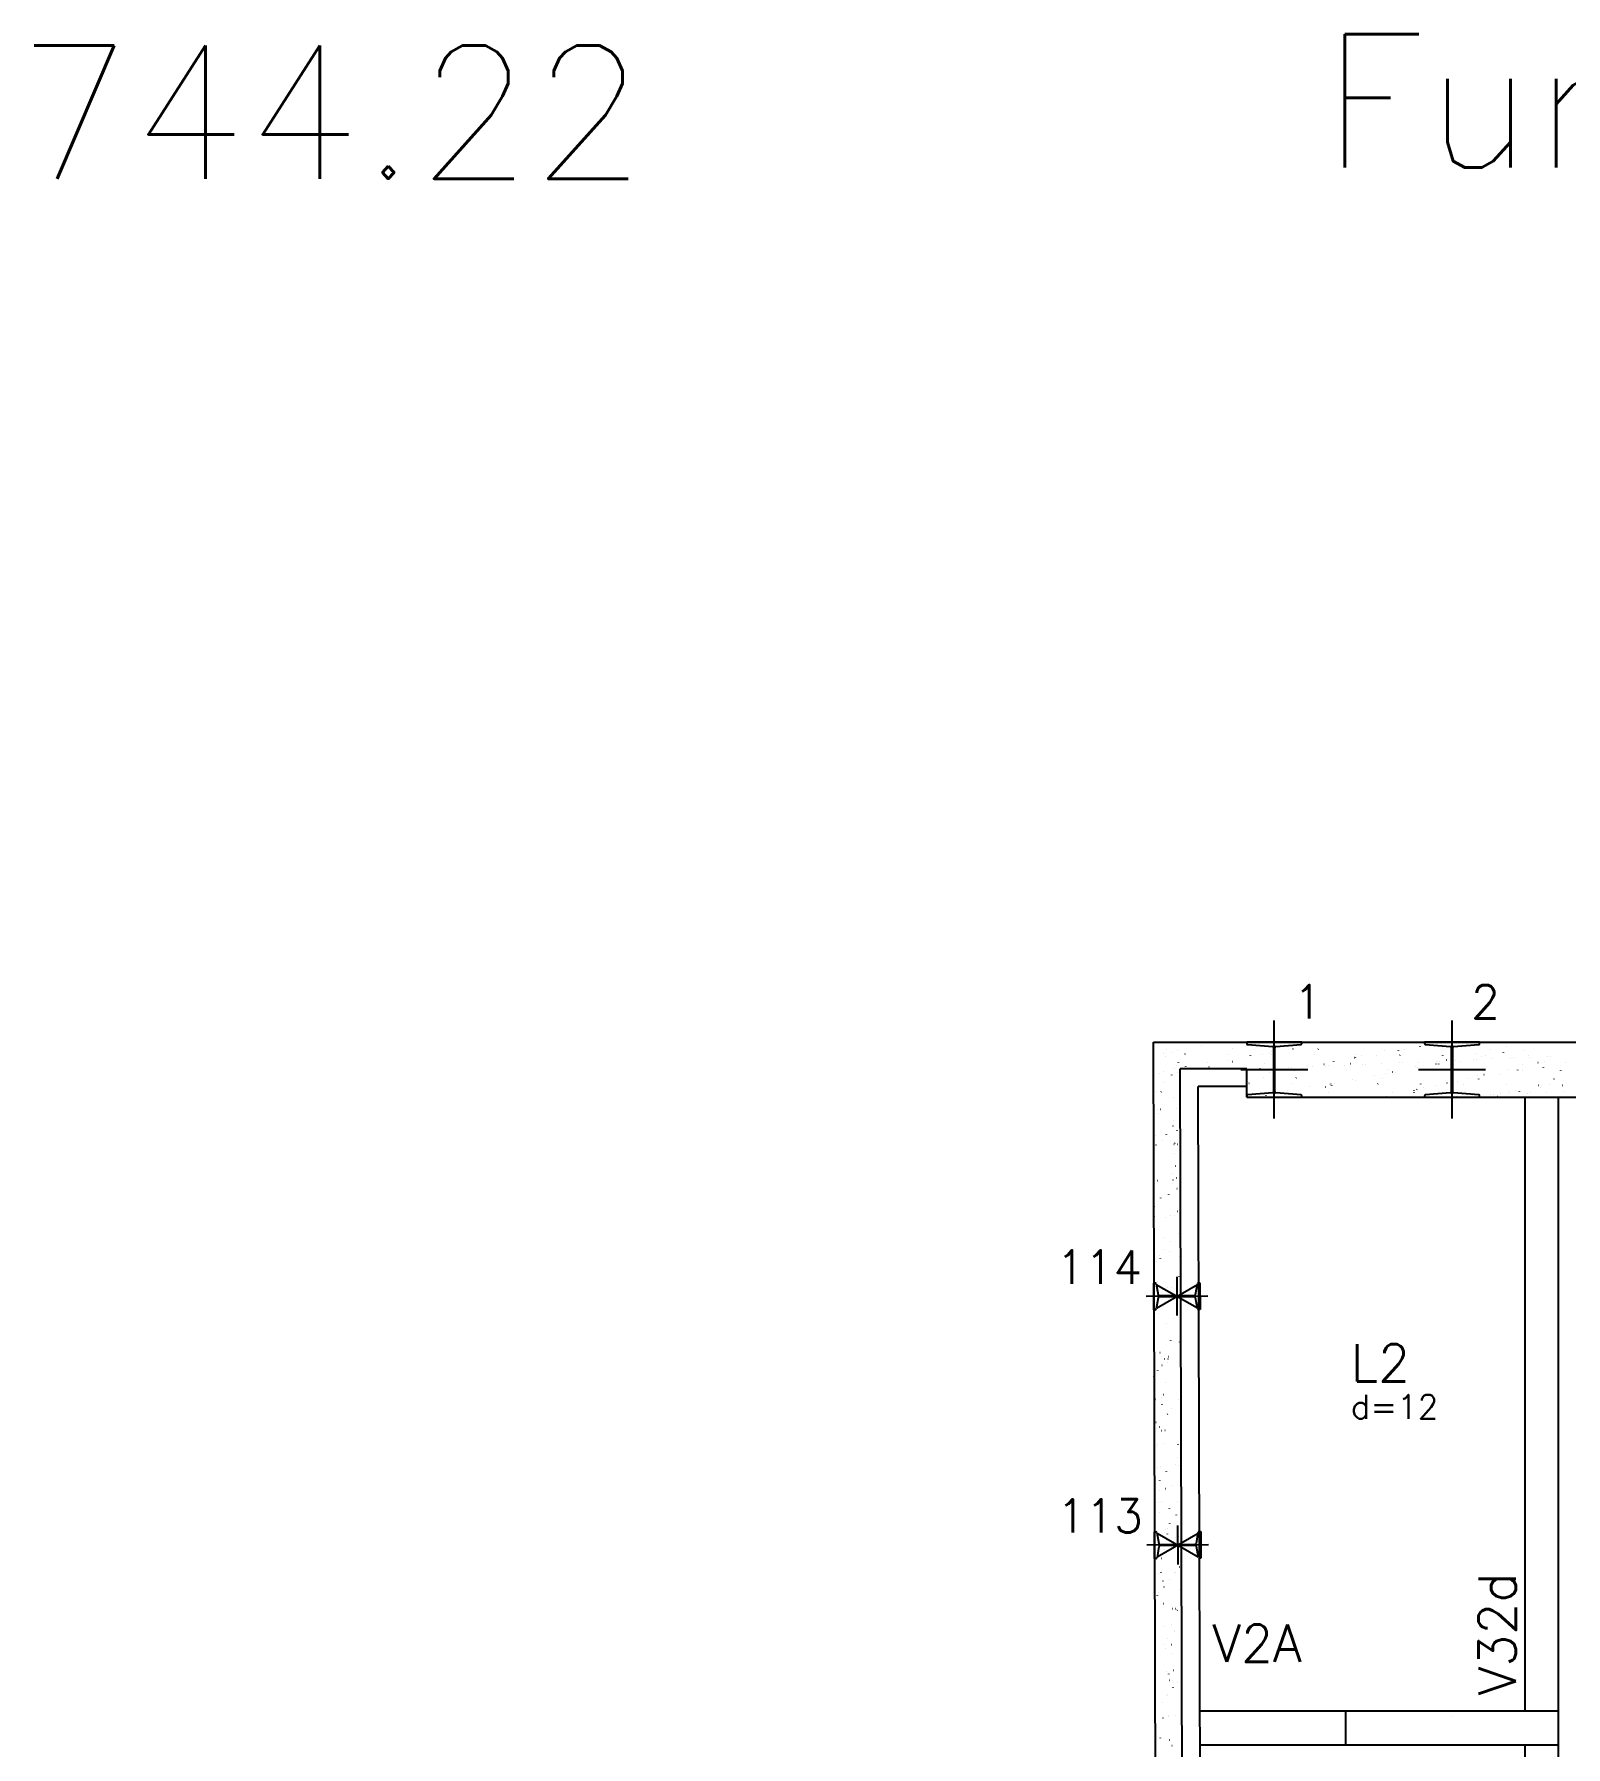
# Model space of a CAD drawing. Extents: x -40810 to 33675, y -2018 to 21213.
# Drawn here: x -11762 to -10900, y 12658 to 13622 of the extents above; entities that cross this region are included whole.
import ezdxf

# ---------------------------------------------------------------- set-up
doc = ezdxf.new("R2010")
doc.units = 0
doc.layers.get('0').update_dxf_attribs({"color": 1, "lineweight": 9})
for name, color, linetype in [('1', 5, 'Continuous'), ('10', 7, 'Continuous'), ('13', 7, 'Continuous'), ('19', 5, 'Continuous'), ('242', 3, 'Continuous'), ('3', 2, 'Continuous'), ('49', 20, 'Continuous'), ('51', 6, 'Continuous'), ('52', 21, 'Continuous'), ('8', 5, 'Continuous')]:
    doc.layers.add(name, color=color, linetype=linetype)
doc.styles.get("Standard").update_dxf_attribs({"font": 'romans.shx', "width": 0.8})

# ---------------------------------------------------------------- blocks, each defined once
blk = doc.blocks.new('_H9EFD498501-007')
for p, q in [((213.782978, 4541.122246), (213.856201, 4541.138479)), ((265.394405, 4539.673666), (265.467628, 4539.689899)), ((337.002286, 4540.653293), (337.012075, 4540.727652)), ((385.824476, 4540.591255), (385.897699, 4540.607488)), ((192.566633, 4536.418695), (192.566633, 4536.418695)), ((192.566633, 4536.418695), (192.566633, 4536.418695)), ((192.566633, 4536.418695), (192.566633, 4536.418695)), ((194.029154, 4535.137335), (194.029154, 4535.137335)), ((194.029154, 4535.137335), (194.029154, 4535.137335)), ((194.551325, 4539.103617), (194.561114, 4539.177975)), ((196.941872, 4537.388662), (197.015094, 4537.404895)), ((199.90498, 4529.989339), (199.90498, 4529.989339)), ((199.90498, 4529.989339), (199.90498, 4529.989339)), ((199.90498, 4529.989339), (199.90498, 4529.989339)), ((200.602982, 4538.200311), (200.676204, 4538.216544)), ((201.045424, 4531.475595), (201.091082, 4531.535097)), ((204.789307, 4536.354719), (204.834964, 4536.41422)), ((217.247311, 4531.417944), (217.2571, 4531.492303)), ((229.021267, 4536.308734), (229.066924, 4536.368235)), ((229.287908, 4532.835962), (229.297697, 4532.910321)), ((231.346082, 4532.125334), (231.419304, 4532.141567)), ((231.418265, 4539.432562), (231.463922, 4539.492064)), ((241.504716, 4535.592431), (241.514505, 4535.666789)), ((248.553299, 4535.940083), (248.626521, 4535.956316)), ((249.395201, 4531.234872), (249.440858, 4531.294373)), ((252.214409, 4536.751731), (252.287631, 4536.767964)), ((253.139084, 4536.113995), (253.184741, 4536.173496)), ((253.648103, 4537.791212), (253.657892, 4537.86557)), ((265.6887, 4539.20923), (265.69849, 4539.283588)), ((277.371043, 4536.06801), (277.4167, 4536.127511)), ((279.768041, 4539.191839), (279.813699, 4539.25134)), ((282.957509, 4530.676755), (283.030731, 4530.692988)), ((288.458107, 4532.081245), (288.467896, 4532.155603)), ((294.293598, 4530.041182), (294.368526, 4530.044454)), ((297.744977, 4530.994148), (297.790634, 4531.053649)), ((300.164726, 4534.491503), (300.237948, 4534.507736)), ((300.601494, 4534.280026), (300.611283, 4534.354384)), ((301.48886, 4535.873271), (301.534517, 4535.932772)), ((303.825836, 4535.303151), (303.899058, 4535.319384)), ((304.408961, 4530.482829), (304.48389, 4530.4861)), ((306.282176, 4530.564615), (306.357105, 4530.567886)), ((312.642091, 4535.698044), (312.651881, 4535.772402)), ((315.123753, 4530.950646), (315.198682, 4530.953918)), ((317.005832, 4538.225086), (317.079054, 4538.241319)), ((324.858899, 4538.454512), (324.868688, 4538.528871)), ((325.239116, 4531.392293), (325.314045, 4531.395564)), ((325.72082, 4535.827286), (325.766477, 4535.886787)), ((327.112332, 4531.474079), (327.18726, 4531.477351)), ((328.117818, 4538.951115), (328.163475, 4539.010616)), ((335.953909, 4531.860111), (336.028837, 4531.863382)), ((346.069272, 4532.301757), (346.1442, 4532.305028)), ((346.094754, 4530.753424), (346.140411, 4530.812926)), ((347.554885, 4530.76884), (347.564674, 4530.843198)), ((347.942487, 4532.383543), (348.017416, 4532.386815)), ((349.838637, 4535.632547), (349.884294, 4535.692049)), ((351.776153, 4533.042923), (351.849375, 4533.059156)), ((355.437263, 4533.854572), (355.510485, 4533.870805)), ((356.784064, 4532.769575), (356.858993, 4532.772846)), ((359.595482, 4532.186858), (359.605272, 4532.261216)), ((366.899427, 4533.211221), (366.974356, 4533.214493)), ((368.617259, 4536.776506), (368.690481, 4536.792739)), ((368.772643, 4533.293008), (368.847571, 4533.296279)), ((371.81229, 4534.943326), (371.822079, 4535.017685)), ((374.070596, 4535.586562), (374.116253, 4535.646064)), ((376.467594, 4538.710391), (376.513251, 4538.769892)), ((377.614219, 4533.679039), (377.689148, 4533.682311)), ((383.955677, 4537.142107), (383.965466, 4537.216466)), ((387.729583, 4534.120685), (387.804511, 4534.123957)), ((389.602798, 4534.202472), (389.677727, 4534.205743)), ((394.44453, 4530.5127), (394.490187, 4530.572202)), ((395.996274, 4538.560125), (396.006064, 4538.634484)), ((398.188413, 4535.391823), (398.23407, 4535.451325)), ((398.444375, 4534.588503), (398.519303, 4534.591775)), ((403.38758, 4531.594343), (403.460802, 4531.610576)), ((407.04869, 4532.405992), (407.121912, 4532.422225)), ((408.559738, 4535.03015), (408.634667, 4535.033421)), ((410.432954, 4535.111936), (410.507882, 4535.115207)), ((418.765681, 4531.43214), (418.775471, 4531.506499)), ((204.954709, 4528.085768), (204.954709, 4528.085768)), ((204.954709, 4528.085768), (204.954709, 4528.085768)), ((205.103924, 4529.219164), (205.113713, 4529.293522)), ((213.124775, 4528.085768), (213.124775, 4528.085768)), ((213.124775, 4528.085768), (213.124775, 4528.085768)), ((213.124775, 4528.085768), (213.124775, 4528.085768)), ((214.504976, 4528.391751), (214.578198, 4528.407984)), ((216.808621, 4528.085768), (216.808621, 4528.085768)), ((216.808621, 4528.085768), (216.808621, 4528.085768)), ((216.808621, 4528.085768), (216.808621, 4528.085768)), ((218.166086, 4529.2034), (218.239308, 4529.219633)), ((222.711563, 4528.085768), (222.711563, 4528.085768)), ((222.766243, 4528.157028), (222.8119, 4528.216529)), ((228.662533, 4528.085768), (228.662533, 4528.085768)), ((239.484656, 4527.648172), (239.484656, 4527.648172)), ((239.484656, 4527.648172), (239.484656, 4527.648172)), ((239.484656, 4527.648172), (239.484656, 4527.648172)), ((239.484656, 4521.039055), (239.484656, 4521.039055)), ((239.484656, 4521.039055), (239.484656, 4521.039055)), ((239.840507, 4522.951509), (239.850296, 4523.025867)), ((241.918495, 4527.754436), (241.993423, 4527.757707)), ((243.79171, 4527.836222), (243.866639, 4527.839494)), ((246.998203, 4528.111043), (247.04386, 4528.170544)), ((248.909186, 4523.128423), (248.982408, 4523.144656)), ((252.057315, 4525.707978), (252.067104, 4525.782336)), ((252.633287, 4528.222254), (252.708216, 4528.225525)), ((262.74865, 4528.6639), (262.823579, 4528.667172)), ((264.200702, 4527.906758), (264.210491, 4527.981117)), ((264.621866, 4528.745686), (264.696794, 4528.748958)), ((266.116403, 4526.943171), (266.189625, 4526.959404)), ((267.372137, 4523.037181), (267.417794, 4523.096683)), ((269.777513, 4527.75482), (269.850735, 4527.771053)), ((271.11602, 4527.916304), (271.161677, 4527.975806)), ((273.463442, 4529.131718), (273.538371, 4529.134989)), ((276.241299, 4529.324776), (276.251088, 4529.399135)), ((283.578806, 4529.573364), (283.653734, 4529.576636)), ((285.452021, 4529.655151), (285.52695, 4529.658422)), ((295.347979, 4527.870319), (295.393636, 4527.929821)), ((299.010706, 4522.196792), (299.020495, 4522.27115)), ((300.520613, 4521.679843), (300.593835, 4521.696076)), ((311.154093, 4524.395572), (311.163882, 4524.469931)), ((315.721913, 4522.796457), (315.76757, 4522.855959)), ((317.72783, 4525.494592), (317.801052, 4525.510824)), ((319.465796, 4527.67558), (319.511453, 4527.735082)), ((321.38894, 4526.30624), (321.462162, 4526.322473)), ((323.19469, 4525.81359), (323.204479, 4525.887949)), ((334.568936, 4529.228175), (334.642158, 4529.244408)), ((335.411498, 4528.570059), (335.421287, 4528.644417)), ((343.697756, 4527.629595), (343.743413, 4527.689097)), ((358.107484, 4520.884386), (358.117273, 4520.958745)), ((364.07169, 4522.555734), (364.117347, 4522.615235)), ((367.815573, 4527.434857), (367.86123, 4527.494358)), ((369.339257, 4524.046012), (369.412479, 4524.062245)), ((370.148081, 4522.302404), (370.157871, 4522.376763)), ((373.000367, 4524.85766), (373.073589, 4524.873893)), ((382.364889, 4525.058873), (382.374678, 4525.133231)), ((386.180363, 4527.779595), (386.253585, 4527.795828)), ((392.047532, 4527.388872), (392.093189, 4527.448373)), ((394.508276, 4527.257654), (394.518065, 4527.332012)), ((406.548873, 4528.675672), (406.558663, 4528.75003)), ((412.421466, 4522.31501), (412.467123, 4522.374511)), ((416.165349, 4527.194133), (416.211006, 4527.253634)), ((239.484656, 4520.248551), (239.484656, 4520.248551)), ((239.484656, 4518.319198), (239.484656, 4518.319198)), ((240.743179, 4519.959337), (240.788836, 4520.018839)), ((250.270499, 4512.135768), (250.270499, 4512.135768)), ((250.393106, 4513.067056), (250.402895, 4513.141414)), ((257.470072, 4512.135768), (257.470072, 4512.135768)), ((257.470072, 4512.135768), (257.470072, 4512.135768)), ((259.007188, 4512.135768), (259.007188, 4512.135768)), ((259.007188, 4512.135768), (259.007188, 4512.135768)), ((262.124411, 4512.135768), (262.124411, 4512.135768)), ((262.124411, 4512.135768), (262.124411, 4512.135768)), ((262.609914, 4515.823524), (262.619703, 4515.897883)), ((264.975139, 4519.913352), (265.020796, 4519.972854)), ((266.472289, 4514.131512), (266.545512, 4514.147745)), ((273.978323, 4512.135768), (273.978323, 4512.135768)), ((273.978323, 4512.135768), (273.978323, 4512.135768)), ((273.978323, 4512.135768), (273.978323, 4512.135768)), ((274.7533, 4518.022305), (274.76309, 4518.096663)), ((283.274434, 4512.135768), (283.274434, 4512.135768)), ((283.274434, 4512.135768), (283.274434, 4512.135768)), ((283.274434, 4512.135768), (283.274434, 4512.135768)), ((283.679507, 4517.94626), (283.752729, 4517.962493)), ((285.349073, 4514.839491), (285.39473, 4514.898992)), ((285.832235, 4512.135768), (285.832235, 4512.135768)), ((286.793898, 4519.440323), (286.803687, 4519.514681)), ((287.340617, 4518.757909), (287.413839, 4518.774142)), ((289.092956, 4519.718614), (289.138613, 4519.778115)), ((297.686147, 4512.135768), (297.686147, 4512.135768)), ((297.686147, 4512.135768), (297.686147, 4512.135768)), ((307.541679, 4512.135768), (307.541679, 4512.135768)), ((307.541679, 4512.135768), (307.541679, 4512.135768)), ((309.540059, 4512.135768), (309.540059, 4512.135768)), ((309.540059, 4512.135768), (309.540059, 4512.135768)), ((309.563305, 4512.312338), (309.573094, 4512.386697)), ((313.324915, 4519.672629), (313.370572, 4519.73213)), ((315.61562, 4512.135768), (315.61562, 4512.135768)), ((315.61562, 4512.135768), (315.61562, 4512.135768)), ((318.083716, 4512.682932), (318.156939, 4512.699165)), ((321.393971, 4512.135768), (321.393971, 4512.135768)), ((321.393971, 4512.135768), (321.393971, 4512.135768)), ((321.393971, 4512.135768), (321.393971, 4512.135768)), ((321.706691, 4514.511119), (321.716481, 4514.585477)), ((331.808924, 4512.135768), (331.808924, 4512.135768)), ((331.808924, 4512.135768), (331.808924, 4512.135768)), ((331.808924, 4512.135768), (331.808924, 4512.135768)), ((333.247882, 4512.135768), (333.247882, 4512.135768)), ((333.698849, 4514.598767), (333.744506, 4514.658268)), ((333.747289, 4515.929137), (333.757078, 4516.003495)), ((335.290934, 4516.49768), (335.364156, 4516.513913)), ((337.442732, 4519.47789), (337.488389, 4519.537391)), ((338.952044, 4517.309329), (339.025266, 4517.325562)), ((344.65258, 4512.135768), (344.65258, 4512.135768)), ((344.65258, 4512.135768), (344.65258, 4512.135768)), ((345.101794, 4512.135768), (345.101794, 4512.135768)), ((345.101794, 4512.135768), (345.101794, 4512.135768)), ((345.496248, 4512.172604), (345.571176, 4512.175875)), ((345.964097, 4518.685606), (345.973886, 4518.759964)), ((352.13204, 4520.231264), (352.205262, 4520.247496)), ((355.611611, 4512.61425), (355.68654, 4512.617521)), ((356.076169, 4512.135768), (356.076169, 4512.135768)), ((356.076169, 4512.135768), (356.076169, 4512.135768)), ((356.955706, 4512.135768), (356.955706, 4512.135768)), ((356.955706, 4512.135768), (356.955706, 4512.135768)), ((356.955706, 4512.135768), (356.955706, 4512.135768)), ((357.484826, 4512.696036), (357.559755, 4512.699308)), ((361.674692, 4519.431905), (361.720349, 4519.491406)), ((366.326403, 4513.082068), (366.401332, 4513.085339)), ((368.809618, 4512.135768), (368.809618, 4512.135768)), ((373.761168, 4512.135768), (373.761168, 4512.135768)), ((373.761168, 4512.135768), (373.761168, 4512.135768)), ((373.761168, 4512.135768), (373.761168, 4512.135768)), ((376.441766, 4513.523714), (376.516695, 4513.526985)), ((378.314982, 4513.6055), (378.38991, 4513.608772)), ((380.343414, 4512.135768), (380.343414, 4512.135768)), ((380.343414, 4512.135768), (380.343414, 4512.135768)), ((380.343414, 4512.135768), (380.343414, 4512.135768)), ((380.66353, 4512.135768), (380.66353, 4512.135768)), ((380.70068, 4512.417951), (380.710469, 4512.492309)), ((382.048626, 4514.358043), (382.094283, 4514.417545)), ((385.792508, 4519.237166), (385.838166, 4519.296668)), ((386.902361, 4515.0491), (386.975583, 4515.065333)), ((387.156559, 4513.991532), (387.231487, 4513.994803)), ((390.563471, 4515.860749), (390.636693, 4515.876982)), ((392.517442, 4512.135768), (392.517442, 4512.135768)), ((392.517442, 4512.135768), (392.517442, 4512.135768)), ((392.917488, 4515.17442), (392.927277, 4515.248778)), ((397.271922, 4514.433178), (397.34685, 4514.43645)), ((399.145137, 4514.514965), (399.220066, 4514.518236)), ((403.743467, 4518.782684), (403.816689, 4518.798917)), ((404.371354, 4512.135768), (404.371354, 4512.135768)), ((404.371354, 4512.135768), (404.371354, 4512.135768)), ((404.371354, 4512.135768), (404.371354, 4512.135768)), ((404.610659, 4512.135768), (404.610659, 4512.135768)), ((404.610659, 4512.135768), (404.610659, 4512.135768)), ((405.060875, 4517.3732), (405.070664, 4517.447559)), ((407.986714, 4514.900996), (408.061643, 4514.904268)), ((410.024468, 4519.191181), (410.070125, 4519.250683)), ((416.225265, 4512.135768), (416.225265, 4512.135768)), ((417.101472, 4518.791218), (417.111262, 4518.865577)), ((418.102077, 4515.342642), (418.177006, 4515.345914))]:
    blk.add_line(p, q)
blk = doc.blocks.new('_H9EFD498501-010')
for p, q in [((187.048803, 4535.195422), (187.048803, 4535.195422)), ((187.048803, 4535.195422), (187.048803, 4535.195422)), ((187.048803, 4535.195422), (187.048803, 4535.195422)), ((187.064769, 4525.35947), (187.064769, 4525.35947)), ((187.064769, 4525.35947), (187.064769, 4525.35947)), ((187.069719, 4522.309501), (187.069719, 4522.309501)), ((187.069719, 4522.309501), (187.069719, 4522.309501)), ((190.142821, 4525.493861), (190.217749, 4525.497133)), ((192.887116, 4526.462695), (192.896905, 4526.537053)), ((197.297759, 4524.577003), (197.370981, 4524.593236)), ((198.648426, 4528.351767), (198.694083, 4528.411268)), ((200.258184, 4525.935507), (200.333113, 4525.938779)), ((187.084374, 4513.281201), (187.084374, 4513.281201)), ((187.084374, 4513.281201), (187.084374, 4513.281201)), ((187.084374, 4513.281201), (187.084374, 4513.281201)), ((188.64952, 4515.320938), (188.695177, 4515.38044)), ((191.399117, 4515.160224), (191.408907, 4515.234582)), ((192.393403, 4520.200061), (192.43906, 4520.259563)), ((198.019756, 4511.846508), (198.092979, 4511.862741)), ((201.680866, 4512.658157), (201.754089, 4512.67439)), ((187.090636, 4509.423581), (187.090636, 4509.423581)), ((187.090636, 4509.423581), (187.090636, 4509.423581)), ((187.090636, 4509.423581), (187.090636, 4509.423581)), ((187.0974, 4505.25676), (187.0974, 4505.25676)), ((187.0974, 4505.25676), (187.0974, 4505.25676)), ((187.0974, 4505.25676), (187.0974, 4505.25676)), ((188.970368, 4505.338536), (189.045296, 4505.341807)), ((189.808329, 4503.076989), (189.818119, 4503.151348)), ((190.843583, 4505.420322), (190.918512, 4505.423594)), ((199.68516, 4505.806354), (199.760088, 4505.809625)), ((201.951716, 4505.27577), (201.961506, 4505.350129)), ((187.111553, 4496.53766), (187.111553, 4496.53766)), ((187.111553, 4496.53766), (187.111553, 4496.53766)), ((197.974434, 4495.847713), (198.020091, 4495.907215)), ((198.375643, 4499.034849), (198.448865, 4499.051082)), ((200.360928, 4493.192536), (200.370718, 4493.266894)), ((187.130031, 4485.15405), (187.130031, 4485.15405)), ((187.130031, 4485.15405), (187.130031, 4485.15405)), ((187.13247, 4483.65174), (187.13247, 4483.65174)), ((187.13247, 4483.65174), (187.13247, 4483.65174)), ((187.13247, 4483.65174), (187.13247, 4483.65174)), ((187.133913, 4482.762781), (187.133913, 4482.762781)), ((188.14412, 4490.436067), (188.15391, 4490.510426)), ((188.397344, 4485.209383), (188.472272, 4485.212654)), ((191.833553, 4487.844761), (191.87921, 4487.904263)), ((194.230551, 4490.96859), (194.276208, 4491.028092)), ((198.512707, 4485.651029), (198.587635, 4485.6543)), ((199.097641, 4486.304354), (199.170863, 4486.320587)), ((200.385922, 4485.732815), (200.460851, 4485.736087)), ((187.135602, 4481.722272), (187.135602, 4481.722272)), ((187.135602, 4481.722272), (187.135602, 4481.722272)), ((198.696719, 4480.551614), (198.706509, 4480.625972)), ((199.453527, 4473.492695), (199.526749, 4473.508927)), ((187.153387, 4470.765819), (187.153387, 4470.765819)), ((187.153387, 4470.765819), (187.153387, 4470.765819)), ((187.162663, 4465.051341), (187.162663, 4465.051341)), ((187.162663, 4465.051341), (187.162663, 4465.051341)), ((187.162663, 4465.051341), (187.162663, 4465.051341)), ((187.224891, 4465.054057), (187.299819, 4465.057329)), ((189.098106, 4465.135844), (189.173035, 4465.139115)), ((197.208721, 4469.249143), (197.21851, 4469.323501)), ((197.414584, 4463.492413), (197.460241, 4463.551915)), ((197.939683, 4465.521875), (198.014611, 4465.525147)), ((199.811582, 4466.616242), (199.85724, 4466.675744)), ((187.174304, 4457.879899), (187.174304, 4457.879899)), ((187.174304, 4457.879899), (187.174304, 4457.879899)), ((187.174304, 4457.879899), (187.174304, 4457.879899)), ((191.159561, 4455.340708), (191.205218, 4455.400209)), ((195.617933, 4457.165908), (195.627722, 4457.240267)), ((200.175525, 4460.7622), (200.248747, 4460.778433)), ((187.186829, 4450.163344), (187.186829, 4450.163344)), ((187.186829, 4450.163344), (187.186829, 4450.163344)), ((187.186829, 4450.163344), (187.186829, 4450.163344)), ((187.195221, 4444.993978), (187.195221, 4444.993978)), ((187.195294, 4444.948631), (187.195294, 4444.948631)), ((187.195294, 4444.948631), (187.195294, 4444.948631)), ((187.195294, 4444.948631), (187.195294, 4444.948631)), ((187.351415, 4445.028606), (187.424637, 4445.044838)), ((187.415678, 4450.461585), (187.461335, 4450.521086)), ((193.953724, 4444.524986), (193.963513, 4444.599345)), ((196.76723, 4445.36655), (196.842158, 4445.369822)), ((198.640445, 4445.448337), (198.715374, 4445.451608)), ((200.531411, 4447.95054), (200.604634, 4447.966773)), ((201.253409, 4435.220046), (201.326631, 4435.236279)), ((187.216137, 4432.108057), (187.216137, 4432.108057)), ((187.216137, 4432.108057), (187.216137, 4432.108057)), ((187.216137, 4432.108057), (187.216137, 4432.108057)), ((187.227926, 4424.845921), (187.227926, 4424.845921)), ((187.352629, 4424.851365), (187.427558, 4424.854637)), ((192.465725, 4433.222515), (192.475515, 4433.296873)), ((192.996709, 4426.109237), (193.042366, 4426.168738)), ((196.194206, 4425.237397), (196.269134, 4425.240668)), ((196.740592, 4430.98836), (196.786249, 4431.047861)), ((187.237054, 4419.222137), (187.237054, 4419.222137)), ((187.238057, 4418.604415), (187.238057, 4418.604415)), ((187.238057, 4418.604415), (187.238057, 4418.604415)), ((188.429299, 4419.486451), (188.502522, 4419.502684)), ((190.599711, 4422.985408), (190.645368, 4423.04491)), ((190.874937, 4421.139281), (190.884727, 4421.213639)), ((201.609295, 4422.408386), (201.682518, 4422.424619)), ((187.257971, 4406.336216), (187.257971, 4406.336216)), ((187.257971, 4406.336216), (187.257971, 4406.336216)), ((187.257971, 4406.336216), (187.257971, 4406.336216)), ((187.260557, 4404.743211), (187.260557, 4404.743211)), ((187.260557, 4404.743211), (187.260557, 4404.743211)), ((187.260557, 4404.743211), (187.260557, 4404.743211)), ((189.210728, 4408.498359), (189.220518, 4408.572717)), ((195.021753, 4405.082072), (195.096681, 4405.085343)), ((196.894968, 4405.163858), (196.969897, 4405.16713)), ((201.427536, 4411.254827), (201.437325, 4411.329186)), ((187.72273, 4397.195887), (187.732519, 4397.270246)), ((196.180742, 4398.63306), (196.2264, 4398.692562)), ((198.577741, 4401.756889), (198.623398, 4401.81639)), ((199.763327, 4398.613905), (199.773117, 4398.688264)), ((187.278288, 4393.820017), (187.278288, 4393.820017)), ((187.278288, 4393.820017), (187.278288, 4393.820017)), ((187.278288, 4393.820017), (187.278288, 4393.820017)), ((187.278888, 4393.450296), (187.278888, 4393.450296)), ((187.289284, 4387.045486), (187.289284, 4387.045486)), ((189.507184, 4393.944297), (189.580406, 4393.96053)), ((189.925719, 4390.481354), (189.971376, 4390.540856)), ((198.275328, 4387.311434), (198.285118, 4387.385792)), ((187.293188, 4384.640501), (187.293188, 4384.640501)), ((187.293188, 4384.640501), (187.293188, 4384.640501)), ((187.299805, 4380.564375), (187.299805, 4380.564375)), ((187.299805, 4380.564375), (187.299805, 4380.564375)), ((187.299805, 4380.564375), (187.299805, 4380.564375)), ((194.448729, 4384.952918), (194.523657, 4384.95619)), ((187.320722, 4367.678455), (187.320722, 4367.678455)), ((190.585068, 4368.402143), (190.65829, 4368.418376)), ((195.50675, 4366.129006), (195.552407, 4366.188508)), ((196.684541, 4375.2282), (196.69433, 4375.302558)), ((201.761774, 4374.280712), (201.807431, 4374.340214)), ((187.32582, 4364.537791), (187.32582, 4364.537791)), ((187.32582, 4364.537791), (187.32582, 4364.537791)), ((187.32582, 4364.537791), (187.32582, 4364.537791)), ((189.365869, 4358.126055), (189.411526, 4358.185556)), ((191.762867, 4361.249883), (191.808524, 4361.309385)), ((193.276276, 4364.797593), (193.351204, 4364.800865)), ((195.020332, 4362.587278), (195.030121, 4362.661636)), ((195.149491, 4364.87938), (195.22442, 4364.882651)), ((187.340512, 4355.486558), (187.340512, 4355.486558)), ((187.340512, 4355.486558), (187.340512, 4355.486558)), ((187.341639, 4354.792534), (187.353066, 4354.795068)), ((187.341639, 4354.792534), (187.341639, 4354.792534)), ((187.341639, 4354.792534), (187.341639, 4354.792534)), ((193.532333, 4351.284806), (193.542122, 4351.359165)), ((187.358451, 4344.435081), (187.358451, 4344.435081)), ((187.358451, 4344.435081), (187.358451, 4344.435081)), ((187.362555, 4341.906614), (187.362555, 4341.906614)), ((187.362555, 4341.906614), (187.362555, 4341.906614)), ((187.362555, 4341.906614), (187.362555, 4341.906614)), ((188.001842, 4342.04834), (188.075064, 4342.064573)), ((191.662952, 4342.859989), (191.736174, 4342.876222)), ((191.941545, 4339.201572), (191.951334, 4339.27593)), ((192.703252, 4344.66844), (192.77818, 4344.671711)), ((201.087781, 4341.776659), (201.133439, 4341.83616)), ((187.383472, 4329.020693), (187.383472, 4329.020693)), ((187.383472, 4329.020693), (187.383472, 4329.020693)), ((188.357728, 4329.236681), (188.430951, 4329.252914)), ((194.9469, 4333.773707), (194.992558, 4333.833208)), ((197.343899, 4336.897535), (197.389556, 4336.957037)), ((187.391083, 4324.332371), (187.391083, 4324.332371)), ((187.391083, 4324.332371), (187.391083, 4324.332371)), ((187.391083, 4324.332371), (187.391083, 4324.332371)), ((187.39174, 4323.927629), (187.39174, 4323.927629)), ((188.691877, 4325.622001), (188.737534, 4325.681503)), ((190.277336, 4326.56065), (190.287126, 4326.635008)), ((191.530799, 4324.513115), (191.605727, 4324.516386)), ((193.404014, 4324.594901), (193.478943, 4324.598172)), ((202.245591, 4324.980933), (202.32052, 4324.984204)), ((187.404389, 4316.134773), (187.404389, 4316.134773)), ((187.404389, 4316.134773), (187.404389, 4316.134773)), ((187.404389, 4316.134773), (187.404389, 4316.134773)), ((188.789337, 4315.258179), (188.799127, 4315.332537)), ((189.079726, 4316.506186), (189.152948, 4316.522419)), ((192.740836, 4317.317834), (192.814058, 4317.334067)), ((200.527932, 4309.421359), (200.573589, 4309.48086)), ((200.829935, 4316.676197), (200.839724, 4316.750555)), ((187.422663, 4304.877253), (187.422663, 4304.877253)), ((187.422663, 4304.877253), (187.422663, 4304.877253)), ((187.422663, 4304.877253), (187.422663, 4304.877253)), ((187.423714, 4304.229661), (187.423714, 4304.229661)), ((187.423714, 4304.229661), (187.423714, 4304.229661)), ((187.425306, 4303.248852), (187.425306, 4303.248852)), ((187.425306, 4303.248852), (187.425306, 4303.248852)), ((189.435613, 4303.694526), (189.508835, 4303.710759)), ((190.957775, 4304.383961), (191.032703, 4304.387233)), ((194.272908, 4301.269653), (194.318565, 4301.329155)), ((199.341936, 4305.373725), (199.351726, 4305.448084)), ((201.073138, 4304.825608), (201.148067, 4304.828879)), ((187.442967, 4292.368701), (187.442967, 4292.368701)), ((187.442967, 4292.368701), (187.442967, 4292.368701)), ((187.446223, 4290.362932), (187.446223, 4290.362932)), ((187.446223, 4290.362932), (187.446223, 4290.362932)), ((187.446223, 4290.362932), (187.446223, 4290.362932)), ((188.132027, 4293.266701), (188.177684, 4293.326203)), ((190.15761, 4290.964032), (190.230832, 4290.980265)), ((190.529025, 4296.39053), (190.574682, 4296.450032)), ((193.81872, 4291.77568), (193.891942, 4291.791913)), ((197.751148, 4293.290491), (197.760938, 4293.364849)), ((187.456345, 4284.126951), (187.456345, 4284.126951)), ((187.456345, 4284.126951), (187.456345, 4284.126951)), ((187.456345, 4284.126951), (187.456345, 4284.126951)), ((189.785322, 4284.228636), (189.86025, 4284.231908)), ((191.658537, 4284.310423), (191.733466, 4284.313694)), ((196.086939, 4280.649569), (196.096729, 4280.723927)), ((200.500114, 4284.696454), (200.575042, 4284.699726)), ((187.46714, 4277.477011), (187.46714, 4277.477011)), ((187.46714, 4277.477011), (187.46714, 4277.477011)), ((190.513497, 4278.152372), (190.586719, 4278.168605)), ((196.110057, 4272.038182), (196.155714, 4272.097684)), ((199.853939, 4276.917305), (199.899597, 4276.976807)), ((187.488057, 4264.591091), (187.488057, 4264.591091)), ((187.488057, 4264.591091), (187.488057, 4264.591091)), ((187.488057, 4264.591091), (187.488057, 4264.591091)), ((187.488977, 4264.024241), (187.488977, 4264.024241)), ((187.488977, 4264.024241), (187.488977, 4264.024241)), ((187.494195, 4260.809772), (187.503692, 4260.822149)), ((187.494195, 4260.809772), (187.494195, 4260.809772)), ((189.212298, 4264.099483), (189.287226, 4264.102754)), ((191.235494, 4265.421877), (191.308716, 4265.43811)), ((193.713059, 4268.914353), (193.758716, 4268.973855)), ((194.598941, 4269.347098), (194.60873, 4269.421456)), ((194.896604, 4266.233526), (194.969826, 4266.249759)), ((199.327661, 4264.541129), (199.40259, 4264.5444)), ((201.200876, 4264.622915), (201.275805, 4264.626187)), ((187.508973, 4251.70517), (187.508973, 4251.70517)), ((187.508973, 4251.70517), (187.508973, 4251.70517)), ((191.591381, 4252.610218), (191.664603, 4252.626451)), ((193.008153, 4257.263863), (193.017942, 4257.338222)), ((187.521608, 4243.921531), (187.521608, 4243.921531)), ((187.521608, 4243.921531), (187.521608, 4243.921531)), ((187.521608, 4243.921531), (187.521608, 4243.921531)), ((188.039845, 4243.944158), (188.114773, 4243.947429)), ((189.91306, 4244.025944), (189.987989, 4244.029215)), ((191.343944, 4244.622941), (191.353733, 4244.6973)), ((198.754637, 4244.411976), (198.829565, 4244.415247)), ((199.29409, 4244.562005), (199.339747, 4244.621507)), ((201.691088, 4247.685834), (201.736745, 4247.745336)), ((187.52989, 4238.819249), (187.52989, 4238.819249)), ((187.52989, 4238.819249), (187.52989, 4238.819249)), ((187.52989, 4238.819249), (187.52989, 4238.819249)), ((189.295183, 4231.531177), (189.340841, 4231.590678)), ((189.855945, 4233.32047), (189.865735, 4233.394828)), ((192.313378, 4239.879723), (192.386601, 4239.895956)), ((193.039066, 4236.4103), (193.084723, 4236.469801)), ((195.974488, 4240.691372), (196.047711, 4240.707605)), ((201.896543, 4234.738488), (201.906332, 4234.812846)), ((187.545422, 4229.250843), (187.545422, 4229.250843)), ((187.545422, 4229.250843), (187.545422, 4229.250843)), ((187.545422, 4229.250843), (187.545422, 4229.250843)), ((187.550807, 4225.933329), (187.550807, 4225.933329)), ((187.550807, 4225.933329), (187.550807, 4225.933329)), ((187.554239, 4223.818821), (187.554239, 4223.818821)), ((187.554239, 4223.818821), (187.554239, 4223.818821)), ((187.554239, 4223.818821), (187.554239, 4223.818821)), ((192.669265, 4227.068064), (192.742487, 4227.084297)), ((197.582184, 4224.25665), (197.657112, 4224.259922)), ((199.455399, 4224.338437), (199.530328, 4224.341708)), ((200.408544, 4223.436016), (200.418334, 4223.510375)), ((187.567038, 4215.93449), (187.567038, 4215.93449)), ((187.567038, 4215.93449), (187.567038, 4215.93449)), ((187.571724, 4213.047408), (187.571724, 4213.047408)), ((187.571724, 4213.047408), (187.571724, 4213.047408)), ((187.571724, 4213.047408), (187.571724, 4213.047408)), ((188.265157, 4221.237236), (188.274947, 4221.311594)), ((193.391263, 4214.337569), (193.464485, 4214.353802)), ((197.052373, 4215.149218), (197.125595, 4215.165451)), ((198.620098, 4212.057952), (198.665755, 4212.117453)), ((187.586871, 4203.716111), (187.586871, 4203.716111)), ((188.167583, 4203.741465), (188.242512, 4203.744737)), ((192.479217, 4204.055), (192.524874, 4204.114502)), ((194.876215, 4207.178829), (194.921872, 4207.23833)), ((197.00916, 4204.127497), (197.084088, 4204.130768)), ((198.817756, 4211.352782), (198.827546, 4211.427141)), ((187.592641, 4200.161488), (187.592641, 4200.161488)), ((187.592641, 4200.161488), (187.592641, 4200.161488)), ((187.59665, 4197.691915), (187.59665, 4197.691915)), ((187.59665, 4197.691915), (187.59665, 4197.691915)), ((193.747149, 4201.52591), (193.820371, 4201.542142)), ((197.153547, 4198.71186), (197.163337, 4198.786219)), ((187.613558, 4187.275567), (187.613558, 4187.275567)), ((187.613558, 4187.275567), (187.613558, 4187.275567)), ((187.613558, 4187.275567), (187.613558, 4187.275567)), ((187.619502, 4183.613401), (187.619502, 4183.613401)), ((187.619502, 4183.613401), (187.619502, 4183.613401)), ((187.619502, 4183.613401), (187.619502, 4183.613401)), ((194.469147, 4188.795415), (194.542369, 4188.811648)), ((195.665549, 4187.409389), (195.675338, 4187.483747)), ((195.836707, 4183.972172), (195.911635, 4183.975443)), ((197.709922, 4184.053958), (197.784851, 4184.05723)), ((198.130257, 4189.607063), (198.203479, 4189.623296)), ((187.634475, 4174.389647), (187.634475, 4174.389647)), ((187.634475, 4174.389647), (187.634475, 4174.389647)), ((194.074761, 4175.326155), (194.08455, 4175.400513)), ((194.825033, 4175.983755), (194.898256, 4175.999988)), ((198.060248, 4179.702652), (198.105905, 4179.762154)), ((200.457246, 4182.826481), (200.502903, 4182.885982)), ((187.647877, 4166.132986), (187.647877, 4166.132986)), ((187.647877, 4166.132986), (187.647877, 4166.132986)), ((187.647877, 4166.132986), (187.647877, 4166.132986)), ((188.061341, 4166.671823), (188.106999, 4166.731325)), ((191.805224, 4171.550946), (191.850881, 4171.610448)), ((195.263683, 4163.843018), (195.338611, 4163.84629)), ((199.208141, 4164.064909), (199.281363, 4164.081142)), ((187.652134, 4163.510691), (187.652134, 4163.510691)), ((187.652134, 4163.510691), (187.652134, 4163.510691)), ((187.655391, 4161.503726), (187.655391, 4161.503726)), ((187.655391, 4161.503726), (187.655391, 4161.503726)), ((187.655391, 4161.503726), (187.655391, 4161.503726)), ((192.410552, 4162.685233), (192.420341, 4162.759591)), ((195.547031, 4163.253261), (195.620253, 4163.269494)), ((187.676308, 4148.617806), (187.676308, 4148.617806)), ((187.676308, 4148.617806), (187.676308, 4148.617806)), ((190.922553, 4151.382761), (190.932343, 4151.45712)), ((195.902917, 4150.441601), (195.97614, 4150.457834)), ((197.386256, 4147.198599), (197.431913, 4147.2581))]:
    blk.add_line(p, q)

msp = doc.modelspace()

# ---------------------------------------------------------------- linework, layer by layer
at = {"linetype": 'Continuous', "ltscale": 30}
msp.add_lwpolyline([(-10848.66, 13023.756), (-10904.185, 13023.756), (-10904.185, 12668.62), (-10904.185, 12313.62), (-10904.185, 12056.12), (-10904.185, 11791.62), (-10390.185, 11791.62)], dxfattribs=at)
at = {"layer": '1'}
for points in [[(-10923.185, 13024.12), (-10923.185, 12678.12)], [(-10904.185, 12668.62), (-10904.185, 13024.12)], [(-11024.185, 12678.12), (-11106.071, 12678.12)], [(-10904.185, 12313.62), (-10904.185, 12668.62)], [(-11106.051, 12659.12), (-11024.185, 12659.12)], [(-10923.185, 12659.12), (-10923.185, 12323.12)]]:
    msp.add_lwpolyline(points, dxfattribs=at)
at = {"layer": '242'}
msp.add_line((-10964.185, 12675.12), (-10964.185, 12675.12), dxfattribs=at)
at = {"layer": '3'}
msp.add_lwpolyline([(-11024.185, 12659.12), (-10904.185, 12659.12), (-10904.185, 12678.12), (-11024.185, 12678.12), (-11024.185, 12659.12)], dxfattribs=at)
at = {"layer": '49'}
for p, q in [((-11132.149, 13054.706), (-7341.799, 13054.706)), ((-11129.267, 12016.552), (-11132.149, 13054.706)), ((-11114.267, 12016.594), (-11117.107, 13039.706)), ((-11079.7, 13039.706), (-11117.107, 13039.706)), ((-11079.7, 13023.756), (-11079.7, 13039.706)), ((-11104.267, 12016.622), (-11107.079, 13029.706)), ((-11079.7, 13029.706), (-11107.079, 13029.706)), ((-11079.7, 13023.756), (-10848.66, 13023.756))]:
    msp.add_line(p, q, dxfattribs=at)
at = {"layer": '51'}
for p, q in [((-11064.18, 13011.634), (-11064.18, 13066.877)), ((-10964.18, 13011.634), (-10964.18, 13066.877)), ((-11048.66, 13054.756), (-11079.7, 13054.756)), ((-11079.7, 13054.756), (-11079.7, 13054.001)), ((-11079.217, 13053.393), (-11065.076, 13052.328)), ((-11064.593, 13051.721), (-11064.593, 13026.791)), ((-11063.806, 13026.791), (-11063.806, 13051.72)), ((-11063.323, 13052.328), (-11049.143, 13053.393)), ((-11048.66, 13054.001), (-11048.66, 13054.756)), ((-10948.66, 13054.756), (-10979.7, 13054.756)), ((-10979.7, 13054.756), (-10979.7, 13054.001)), ((-10979.217, 13053.393), (-10965.076, 13052.328)), ((-10964.593, 13051.721), (-10964.593, 13026.791)), ((-10963.806, 13026.791), (-10963.806, 13051.72)), ((-10963.323, 13052.328), (-10949.143, 13053.393)), ((-10948.66, 13054.001), (-10948.66, 13054.756)), ((-11083.109, 13039.256), (-11045.251, 13039.256)), ((-10983.109, 13039.256), (-10945.251, 13039.256)), ((-11079.7, 13024.51), (-11079.7, 13023.756)), ((-11079.7, 13023.756), (-11048.66, 13023.756)), ((-11065.076, 13026.183), (-11079.217, 13025.118)), ((-11049.143, 13025.118), (-11063.323, 13026.183)), ((-11048.66, 13023.756), (-11048.66, 13024.51)), ((-10979.7, 13024.51), (-10979.7, 13023.756)), ((-10979.7, 13023.756), (-10948.66, 13023.756)), ((-10965.076, 13026.183), (-10979.217, 13025.118)), ((-10949.143, 13025.118), (-10963.323, 13026.183)), ((-10948.66, 13023.756), (-10948.66, 13024.51)), ((-11132.069, 12919.116), (-11131.315, 12919.119)), ((-11132.001, 12904.116), (-11132.069, 12919.116)), ((-11130.704, 12918.639), (-11129.612, 12912.503)), ((-11130.637, 12918.266), (-11107.433, 12905.083)), ((-11130.578, 12904.979), (-11107.493, 12918.37)), ((-11119.084, 12922.583), (-11118.986, 12900.765)), ((-11108.466, 12912.598), (-11107.43, 12918.744)), ((-11106.823, 12919.229), (-11106.069, 12919.233)), ((-11106.069, 12919.233), (-11106.002, 12904.233)), ((-11101.687, 12911.752), (-11136.384, 12911.596)), ((-11129.604, 12910.75), (-11130.641, 12904.605)), ((-11129.002, 12912.023), (-11109.073, 12912.113)), ((-11109.069, 12911.326), (-11128.997, 12911.236)), ((-11107.366, 12904.71), (-11108.459, 12910.845)), ((-11131.247, 12904.119), (-11132.001, 12904.116)), ((-11106.002, 12904.233), (-11106.756, 12904.229)), ((-11118.653, 12782.585), (-11118.555, 12760.767)), ((-11101.255, 12771.754), (-11135.952, 12771.598)), ((-11131.637, 12779.118), (-11130.883, 12779.121)), ((-11131.57, 12764.118), (-11131.637, 12779.118)), ((-11130.272, 12778.641), (-11129.18, 12772.505)), ((-11129.172, 12770.752), (-11130.209, 12764.607)), ((-11130.206, 12778.268), (-11107.001, 12765.085)), ((-11130.146, 12764.981), (-11107.061, 12778.372)), ((-11128.571, 12772.025), (-11108.641, 12772.114)), ((-11108.638, 12771.327), (-11128.566, 12771.238)), ((-11108.035, 12772.6), (-11106.998, 12778.745)), ((-11106.935, 12764.711), (-11108.027, 12770.847)), ((-11106.392, 12779.231), (-11105.638, 12779.235)), ((-11105.638, 12779.235), (-11105.57, 12764.235)), ((-11130.816, 12764.121), (-11131.57, 12764.118)), ((-11105.57, 12764.235), (-11106.324, 12764.231))]:
    msp.add_line(p, q, dxfattribs=at)
for centre, start, end in [((-11079.075, 13054.001), 180, 256.861226), ((-11065.218, 13051.72), 359.895004, 76.861148), ((-11063.181, 13051.72), 103.138774, 180), ((-11049.285, 13054.001), 283.138774, 0), ((-10979.075, 13054.001), 180, 256.861226), ((-10965.218, 13051.72), 359.895004, 76.861148), ((-10963.181, 13051.72), 103.138774, 180), ((-10949.285, 13054.001), 283.138774, 0), ((-11079.075, 13024.51), 103.138774, 180), ((-11065.218, 13026.791), 283.138774, 0), ((-11063.181, 13026.791), 180, 256.861226), ((-11049.285, 13024.51), 0, 76.861226), ((-10979.075, 13024.51), 103.138774, 180), ((-10965.218, 13026.791), 283.138774, 0), ((-10963.181, 13026.791), 180, 256.861226), ((-10949.285, 13024.51), 0, 76.861226), ((-11131.312, 12918.494), 13.396504, 90.257729), ((-11106.82, 12918.604), 90.257729, 167.118955), ((-11129.004, 12912.648), 193.396581, 270.362725), ((-11128.995, 12910.611), 90.257729, 167.118955), ((-11109.076, 12912.738), 270.257729, 347.118955), ((-11109.067, 12910.701), 13.396504, 90.257729), ((-11131.25, 12904.744), 270.257729, 347.118955), ((-11106.758, 12904.854), 193.396504, 270.257729), ((-11130.88, 12778.496), 13.396504, 90.257729), ((-11128.572, 12772.65), 193.396581, 270.362725), ((-11128.563, 12770.613), 90.257729, 167.118955), ((-11108.644, 12772.739), 270.257729, 347.118955), ((-11108.635, 12770.702), 13.396504, 90.257729), ((-11106.389, 12778.606), 90.257729, 167.118955), ((-11130.819, 12764.746), 270.257729, 347.118955), ((-11106.327, 12764.856), 193.396504, 270.257729)]:
    msp.add_arc(centre, 0.625, start, end, dxfattribs=at)

# ---------------------------------------------------------------- block references
at = {"layer": '19'}
for name in ['_H9EFD498501-007', '_H9EFD498501-010']:
    msp.add_blockref(name, (-11319.185, 8511.62), dxfattribs=at)

# ---------------------------------------------------------------- texts
for s, p in [('Fundacao  ', (-11037.404, 13546.951)), ('744.22', (-11771.774, 13540.612))]:
    msp.add_text(s, height=75).set_placement(p)
at = {"layer": '10'}
msp.add_text('L2', height=21, dxfattribs=at).set_placement((-11021.105, 12863.634))
at = {"layer": '13'}
msp.add_text('d=12', height=13.5, dxfattribs=at).set_placement((-11021.105, 12842.74))
at = {"layer": '52'}
for s, p in [('1', (-11053.388, 13068.069)), ('2', (-10953.388, 13068.069)), ('114', (-11186.904, 12918.679)), ('113', (-11186.472, 12778.681))]:
    msp.add_text(s, height=18.75, dxfattribs=at).set_placement(p)
at = {"layer": '8'}
msp.add_text('V32d', height=21, rotation=90, dxfattribs=at).set_placement((-10928.186, 12686.999))
msp.add_text('V2A', height=21, dxfattribs=at).set_placement((-11099.096, 12705.869))

doc.saveas('drawing.dxf')
